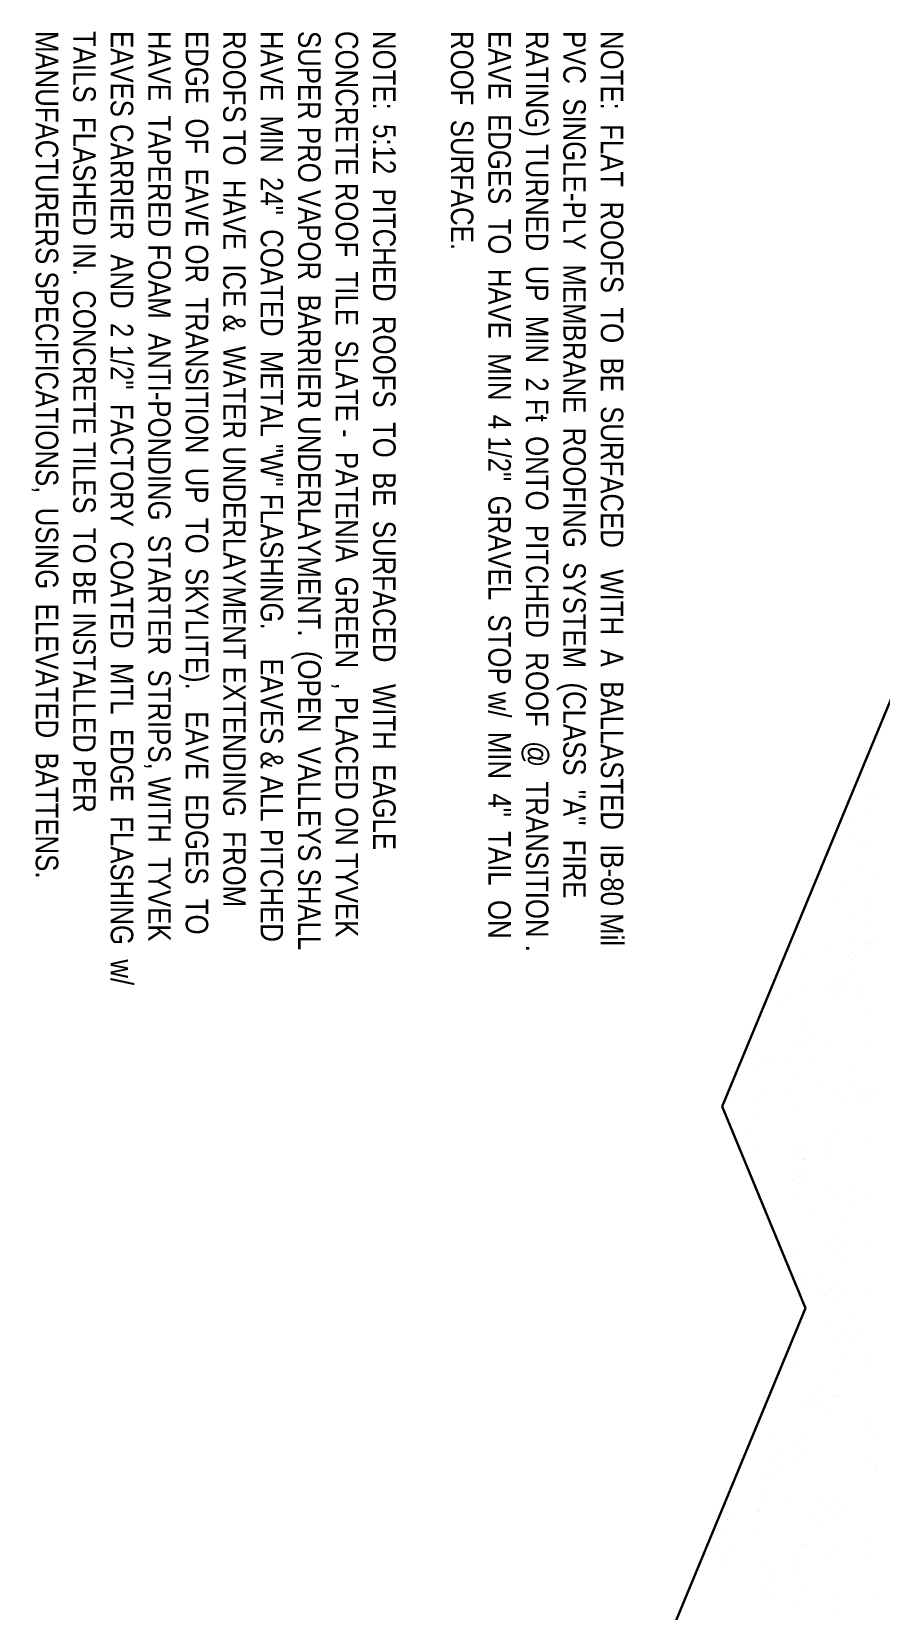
# Model space of a CAD drawing. Header units: inches. Extents: x -10188 to 9179, y -281 to 6710.
# Drawn here: x -2172 to -1833, y 2780 to 3412 of the extents above; entities that cross this region are included whole.
import ezdxf

# ---------------------------------------------------------------- set-up
doc = ezdxf.new("R2010")
doc.units = ezdxf.units.IN
doc.header["$MEASUREMENT"] = 0
doc.linetypes.add('HIDDEN', pattern=[0.375, 0.25, -0.125])
doc.layers.add('ROOF LINE', color=7, linetype='Continuous', lineweight=30)
doc.layers.add('ROOFLINE', color=7, linetype='HIDDEN', lineweight=30)
doc.styles.add('ARCHENT', font='technical.ttf', dxfattribs={"height": 6})

msp = doc.modelspace()

# ---------------------------------------------------------------- linework, layer by layer
at = {"layer": 'ROOF LINE'}
for p, q in [((-1896.12, 2981.58), (-1806.37, 3198.1)), ((-1862.75, 2900.92), (-1896.12, 2981.58)), ((-1987.98, 2598.36), (-1862.75, 2900.92))]:
    msp.add_line(p, q, dxfattribs=at)
at = {"layer": 'ROOFLINE', "color": 7, "linetype": 'Continuous', "lineweight": 25, "ltscale": 100}
for p, q in [((-1837.72, 3117.19), (-1837.72, 3117.19)), ((-1838.76, 3112.01), (-1838.76, 3112.01)), ((-1842.79, 3105.68), (-1842.79, 3105.68)), ((-1837.81, 3104.19), (-1837.81, 3104.19)), ((-1835.28, 3106.95), (-1835.28, 3106.95)), ((-1842.57, 3095.38), (-1842.57, 3095.38)), ((-1838.93, 3099.4), (-1838.93, 3099.4)), ((-1849.77, 3091.14), (-1849.77, 3091.14)), ((-1844.01, 3089.7), (-1844.01, 3089.7)), ((-1841.54, 3087.57), (-1841.54, 3087.57)), ((-1837.97, 3085.52), (-1837.97, 3085.52)), ((-1846.36, 3069.78), (-1846.36, 3069.78)), ((-1839.94, 3075.38), (-1839.94, 3075.38)), ((-1834.98, 3075.17), (-1834.98, 3075.17)), ((-1852.03, 3065.23), (-1852.03, 3065.23)), ((-1838.67, 3065.3), (-1838.67, 3065.3)), ((-1862.95, 3059.97), (-1862.95, 3059.97)), ((-1842.7, 3058.97), (-1842.7, 3058.97)), ((-1839.11, 3061.03), (-1839.11, 3061.03)), ((-1862.98, 3053.9), (-1862.98, 3053.9)), ((-1837.25, 3055.01), (-1837.25, 3055.01)), ((-1867.05, 3046.2), (-1867.05, 3046.2)), ((-1865.68, 3049.81), (-1865.68, 3049.81)), ((-1855.06, 3045.57), (-1855.06, 3045.57)), ((-1843.68, 3049.4), (-1843.68, 3049.4)), ((-1838.15, 3047.15), (-1838.15, 3047.15)), ((-1836.61, 3046.04), (-1836.61, 3046.04)), ((-1836.23, 3047.2), (-1836.23, 3047.2)), ((-1834.87, 3047.2), (-1834.87, 3047.2)), ((-1864.65, 3042.01), (-1864.65, 3042.01)), ((-1843.92, 3042.99), (-1843.92, 3042.99)), ((-1842.65, 3041.59), (-1842.65, 3041.59)), ((-1873.24, 3033.37), (-1873.24, 3033.37)), ((-1848.55, 3032.27), (-1848.55, 3032.27)), ((-1844.35, 3036.29), (-1844.35, 3036.29)), ((-1863.05, 3029.81), (-1863.05, 3029.81)), ((-1852.82, 3028.35), (-1852.82, 3028.35)), ((-1851.53, 3025.97), (-1851.53, 3025.97)), ((-1851.09, 3029.5), (-1851.09, 3029.5)), ((-1850.29, 3031.11), (-1850.29, 3031.11)), ((-1848.38, 3029.96), (-1848.38, 3029.96)), ((-1841.04, 3029.4), (-1841.04, 3029.4)), ((-1871.64, 3021.17), (-1871.64, 3021.17)), ((-1868.44, 3024.4), (-1868.44, 3024.4)), ((-1839.53, 3025.34), (-1839.53, 3025.34)), ((-1837.65, 3020.51), (-1837.65, 3020.51)), ((-1864.78, 3015.3), (-1864.78, 3015.3)), ((-1863.04, 3016.45), (-1863.04, 3016.45)), ((-1862.86, 3013.26), (-1862.86, 3013.26)), ((-1838.59, 3018.58), (-1838.59, 3018.58)), ((-1866.89, 3006.94), (-1866.89, 3006.94)), ((-1862.89, 3007.19), (-1862.89, 3007.19)), ((-1860.37, 3009.44), (-1860.37, 3009.44)), ((-1836.69, 3006.63), (-1836.69, 3006.63)), ((-1882.5, 3004.11), (-1882.5, 3004.11)), ((-1878.46, 3000.37), (-1878.46, 3000.37)), ((-1876.72, 3001.52), (-1876.72, 3001.52)), ((-1868.96, 3000.8), (-1868.96, 3000.8)), ((-1865.59, 3005.69), (-1865.59, 3005.69)), ((-1859.34, 3001.63), (-1859.34, 3001.63)), ((-1853.6, 3005.06), (-1853.6, 3005.06)), ((-1880.99, 2997.6), (-1880.99, 2997.6)), ((-1879.26, 2998.76), (-1879.26, 2998.76)), ((-1843.84, 2996.28), (-1843.84, 2996.28)), ((-1867.93, 2992.99), (-1867.93, 2992.99)), ((-1857.73, 2989.43), (-1857.73, 2989.43)), ((-1844.27, 2989.57), (-1844.27, 2989.57)), ((-1892.95, 2984.55), (-1892.95, 2984.55)), ((-1881.4, 2984.16), (-1881.4, 2984.16)), ((-1880.61, 2986.65), (-1880.61, 2986.65)), ((-1868.62, 2986.03), (-1868.62, 2986.03)), ((-1851.71, 2987.6), (-1851.71, 2987.6)), ((-1848.3, 2983.25), (-1848.3, 2983.25)), ((-1839.72, 2986.97), (-1839.72, 2986.97)), ((-1839.66, 2983.26), (-1839.66, 2983.26)), ((-1837.92, 2984.41), (-1837.92, 2984.41)), ((-1837.12, 2986.02), (-1837.12, 2986.02)), ((-1835.39, 2987.18), (-1835.39, 2987.18)), ((-1881.83, 2977.46), (-1881.83, 2977.46)), ((-1866.32, 2980.8), (-1866.32, 2980.8)), ((-1885.86, 2971.13), (-1885.86, 2971.13)), ((-1855.05, 2969.06), (-1855.05, 2969.06)), ((-1851.61, 2970.21), (-1851.61, 2970.21)), ((-1849.88, 2971.36), (-1849.88, 2971.36)), ((-1882, 2964.85), (-1882, 2964.85)), ((-1865.09, 2966.42), (-1865.09, 2966.42)), ((-1862.78, 2966.55), (-1862.78, 2966.55)), ((-1853.1, 2965.8), (-1853.1, 2965.8)), ((-1836.19, 2967.37), (-1836.19, 2967.37)), ((-1866.81, 2960.22), (-1866.81, 2960.22)), ((-1863.64, 2960.42), (-1863.64, 2960.42)), ((-1863.56, 2956.43), (-1863.56, 2956.43)), ((-1862.81, 2960.48), (-1862.81, 2960.48)), ((-1854.02, 2961.25), (-1854.02, 2961.25)), ((-1867.83, 2952.51), (-1867.83, 2952.51)), ((-1866.09, 2953.67), (-1866.09, 2953.67)), ((-1865.29, 2955.28), (-1865.29, 2955.28)), ((-1862.61, 2952.61), (-1862.61, 2952.61)), ((-1879.16, 2946.14), (-1879.16, 2946.14)), ((-1867.16, 2945.51), (-1867.16, 2945.51)), ((-1852.42, 2949.06), (-1852.42, 2949.06)), ((-1850.25, 2947.09), (-1850.25, 2947.09)), ((-1843.75, 2949.57), (-1843.75, 2949.57)), ((-1838.26, 2946.46), (-1838.26, 2946.46)), ((-1878.05, 2940.62), (-1878.05, 2940.62)), ((-1861.01, 2940.42), (-1861.01, 2940.42)), ((-1844.18, 2942.86), (-1844.18, 2942.86)), ((-1848.21, 2936.54), (-1848.21, 2936.54)), ((-1866.6, 2924.66), (-1866.6, 2924.66)), ((-1853.28, 2927.42), (-1853.28, 2927.42)), ((-1849.74, 2928.68), (-1849.74, 2928.68)), ((-1848.39, 2925.86), (-1848.39, 2925.86)), ((-1836.71, 2926.27), (-1836.71, 2926.27)), ((-1850.93, 2923.09), (-1850.93, 2923.09)), ((-1848.71, 2920.88), (-1848.71, 2920.88)), ((-1862.72, 2913.76), (-1862.72, 2913.76)), ((-1855.68, 2914.29), (-1855.68, 2914.29)), ((-1866.66, 2906.25), (-1866.66, 2906.25)), ((-1862.88, 2910.04), (-1862.88, 2910.04)), ((-1857.12, 2908.61), (-1857.12, 2908.61)), ((-1854.65, 2906.48), (-1854.65, 2906.48)), ((-1852.93, 2908.57), (-1852.93, 2908.57)), ((-1850.39, 2911.34), (-1850.39, 2911.34)), ((-1847.1, 2908.68), (-1847.1, 2908.68)), ((-1837.76, 2907.19), (-1837.76, 2907.19)), ((-1851.08, 2904.43), (-1851.08, 2904.43)), ((-1864.89, 2895.53), (-1864.89, 2895.53)), ((-1853.05, 2894.29), (-1853.05, 2894.29)), ((-1844.1, 2896.15), (-1844.1, 2896.15)), ((-1851.82, 2886.91), (-1851.82, 2886.91)), ((-1848.13, 2889.82), (-1848.13, 2889.82)), ((-1844.42, 2888.31), (-1844.42, 2888.31)), ((-1840.69, 2889.94), (-1840.69, 2889.94)), ((-1865.14, 2884.14), (-1865.14, 2884.14)), ((-1847.92, 2881.3), (-1847.92, 2881.3)), ((-1839.21, 2880.62), (-1839.21, 2880.62)), ((-1868.11, 2879.67), (-1868.11, 2879.67)), ((-1839.08, 2877.74), (-1839.08, 2877.74)), ((-1857.41, 2870.39), (-1857.41, 2870.39)), ((-1850.37, 2873.91), (-1850.37, 2873.91)), ((-1876.1, 2863.91), (-1876.1, 2863.91)), ((-1864.14, 2863.6), (-1864.14, 2863.6)), ((-1861.61, 2866.37), (-1861.61, 2866.37)), ((-1861.44, 2864.06), (-1861.44, 2864.06)), ((-1857.03, 2861.9), (-1857.03, 2861.9)), ((-1851.26, 2866.05), (-1851.26, 2866.05)), ((-1849.72, 2864.95), (-1849.72, 2864.95)), ((-1849.34, 2866.11), (-1849.34, 2866.11)), ((-1852.59, 2859.44), (-1852.59, 2859.44)), ((-1836.4, 2857.37), (-1836.4, 2857.37)), ((-1876.1, 2850.55), (-1876.1, 2850.55)), ((-1863.4, 2850.02), (-1863.4, 2850.02)), ((-1838.38, 2853.4), (-1838.38, 2853.4)), ((-1835.37, 2849.56), (-1835.37, 2849.56)), ((-1873.42, 2843.54), (-1873.42, 2843.54)), ((-1865.93, 2847.26), (-1865.93, 2847.26)), ((-1864.64, 2844.88), (-1864.64, 2844.88)), ((-1884.75, 2840.08), (-1884.75, 2840.08)), ((-1875.94, 2841.29), (-1875.94, 2841.29)), ((-1866.65, 2839.16), (-1866.65, 2839.16)), ((-1837.75, 2840.1), (-1837.75, 2840.1)), ((-1834.76, 2836.21), (-1834.76, 2836.21)), ((-1833.77, 2837.36), (-1833.77, 2837.36)), ((-1877.89, 2834.21), (-1877.89, 2834.21)), ((-1875.97, 2832.17), (-1875.97, 2832.17)), ((-1872.39, 2835.73), (-1872.39, 2835.73)), ((-1880, 2825.84), (-1880, 2825.84)), ((-1878.7, 2824.6), (-1878.7, 2824.6)), ((-1870.79, 2823.53), (-1870.79, 2823.53)), ((-1857.32, 2823.67), (-1857.32, 2823.67)), ((-1849.8, 2825.54), (-1849.8, 2825.54)), ((-1891.57, 2819.28), (-1891.57, 2819.28)), ((-1882.07, 2819.71), (-1882.07, 2819.71)), ((-1881.67, 2820.13), (-1881.67, 2820.13)), ((-1861.35, 2817.35), (-1861.35, 2817.35)), ((-1852.77, 2821.07), (-1852.77, 2821.07)), ((-1850.97, 2818.51), (-1850.97, 2818.51)), ((-1848.44, 2821.28), (-1848.44, 2821.28)), ((-1894.88, 2811.56), (-1894.88, 2811.56)), ((-1894.11, 2816.51), (-1894.11, 2816.51)), ((-1881.04, 2811.9), (-1881.04, 2811.9)), ((-1856.95, 2815.19), (-1856.95, 2815.19)), ((-1898.91, 2805.23), (-1898.91, 2805.23)), ((-1893.73, 2805.56), (-1893.73, 2805.56)), ((-1864.82, 2806.51), (-1864.82, 2806.51)), ((-1862.93, 2805.46), (-1862.93, 2805.46)), ((-1850.23, 2804.93), (-1850.23, 2804.93)), ((-1838.3, 2806.69), (-1838.3, 2806.69)), ((-1895.05, 2798.95), (-1895.05, 2798.95)), ((-1894.51, 2803.07), (-1894.51, 2803.07)), ((-1879.43, 2799.7), (-1879.43, 2799.7)), ((-1868.1, 2803.16), (-1868.1, 2803.16)), ((-1866.15, 2799.9), (-1866.15, 2799.9)), ((-1852.77, 2802.17), (-1852.77, 2802.17)), ((-1837.25, 2800.84), (-1837.25, 2800.84)), ((-1875.86, 2794.58), (-1875.86, 2794.58)), ((-1867.08, 2795.35), (-1867.08, 2795.35)), ((-1879.15, 2787.77), (-1879.15, 2787.77)), ((-1876.61, 2790.53), (-1876.61, 2790.53)), ((-1864.73, 2789.12), (-1864.73, 2789.12)), ((-1849.3, 2786.28), (-1849.3, 2786.28)), ((-1833.05, 2787.29), (-1833.05, 2787.29)), ((-1907.11, 2784.39), (-1907.11, 2784.39)), ((-1878.2, 2785.33), (-1878.2, 2785.33)), ((-1875.89, 2785.46), (-1875.89, 2785.46)), ((-1865.47, 2783.16), (-1865.47, 2783.16)), ((-1851.31, 2780.56), (-1851.31, 2780.56))]:
    msp.add_line(p, q, dxfattribs=at)

# ---------------------------------------------------------------- texts
at = {"layer": 'ROOFLINE', "color": 7, "linetype": 'Continuous', "lineweight": 9, "ltscale": 0.75, "char_height": 9, "width": 386, "attachment_point": 1, "rotation": 270, "style": 'ARCHENT'}
for s, insert in [('NOTE:  5:12  PITCHED  ROOFS  TO  BE  SURFACED   WITH  EAGLE  CONCRETE ROOF  TILE  SLATE -  PATENIA  GREEN  , PLACED ON TYVEK  SUPER PRO VAPOR  BARRIER UNDERLAYMENT.  (OPEN  VALLEYS SHALL  HAVE  MIN  24"  COATED  METAL "W" FLASHING.    EAVES & ALL PITCHED ROOFS TO  HAVE  ICE &  WATER UNDERLAYMENT EXTENDING  FROM   EDGE  OF  EAVE OR  TRANSITION  UP  TO  SKYLITE).   EAVE  EDGES  TO  HAVE  TAPERED FOAM  ANTI-PONDING  STARTER  STRIPS, WITH  TYVEK EAVES CARRIER  AND  2 1/2"  FACTORY  COATED  MTL  EDGE  FLASHING  w/ TAILS  FLASHED IN.  CONCRETE TILES  TO BE INSTALLED PER  MANUFACTURERS SPECIFICATIONS,  USING  ELEVATED  BATTENS.  ', (-2026.75, 3411.82)), ('NOTE:  FLAT  ROOFS  TO  BE  SURFACED   WITH  A  BALLASTED  IB-80 Mil  PVC  SINGLE-PLY  MEMBRANE  ROOFING  SYSTEM  (CLASS  "A"  FIRE  RATING) TURNED  UP  MIN  2 Ft  ONTO  PITCHED  ROOF  @  TRANSITION .  EAVE  EDGES  TO  HAVE  MIN  4 1/2"  GRAVEL  STOP w/  MIN  4"  TAIL  ON  ROOF  SURFACE.  ', (-1935.63, 3411.82))]:
    msp.add_mtext(s, dxfattribs=dict(at, insert=insert))

doc.saveas('drawing.dxf')
